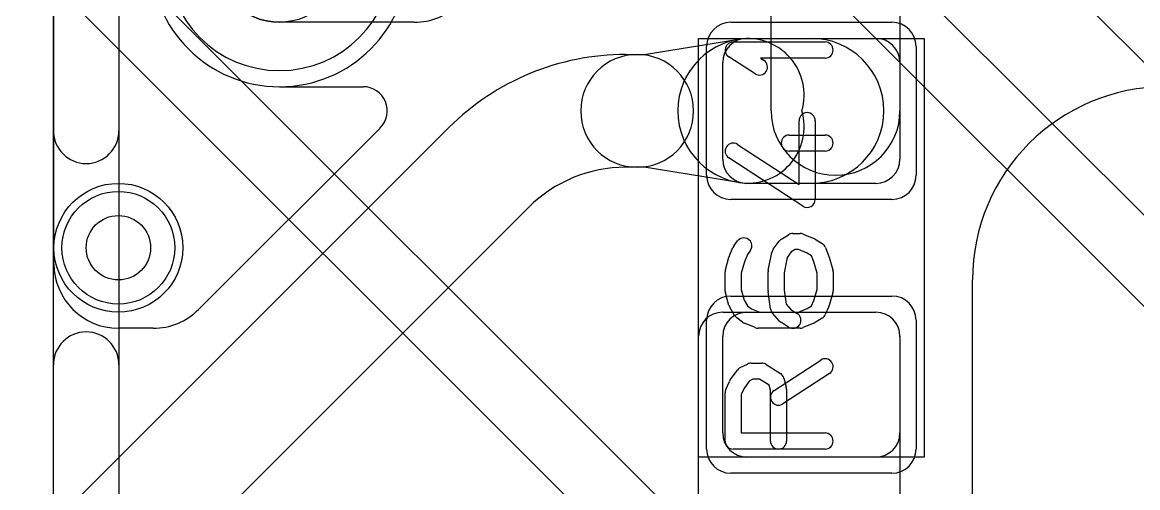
# Model space of a CAD drawing. Extents: x -3.9 to 29.3, y -3.9 to 20.
# Drawn here: x 12.102 to 15.563, y 9.655 to 11.1 of the extents above; entities that cross this region are included whole.
import ezdxf

# ---------------------------------------------------------------- set-up
doc = ezdxf.new("R2010")
doc.units = 0
for name, color, linetype in [('Hole', 1, 'CONTINUOUS'), ('L1', 3, 'CONTINUOUS'), ('L2', 3, 'CONTINUOUS'), ('L3', 3, 'CONTINUOUS'), ('L4', 3, 'CONTINUOUS'), ('MetalMask-A', 176, 'CONTINUOUS'), ('PartsArea-A', 111, 'CONTINUOUS'), ('PartsSilk-A', 221, 'CONTINUOUS'), ('Resist-A', 2, 'CONTINUOUS'), ('Resist-B', 2, 'CONTINUOUS'), ('Silk-A', 140, 'CONTINUOUS')]:
    doc.layers.add(name, color=color, linetype=linetype)

msp = doc.modelspace()

# ---------------------------------------------------------------- linework, layer by layer
at = {"layer": 'Hole'}
msp.add_circle((12.4, 10.4), 0.1, dxfattribs=at)
at = {"layer": 'L1'}
for p, q in [((12.20004, 10.35), (12.20004, 13.20004)), ((14.425, 10.825), (14.425, 11.575)), ((14.825, 11.575), (14.825, 10.825)), ((13.31716, 11.1), (12.9, 11.1)), ((14.03174, 11), (14.32499, 11.04715)), ((14.35, 11.05), (14.75, 11.05)), ((14.36071, 11.05), (14.55, 11.05)), ((13.97353, 11), (14.00962, 11)), ((14.00962, 11), (14.03174, 11)), ((14.275, 10.675), (14.275, 10.975)), ((14.825, 10.975), (14.825, 10.675)), ((12.9, 10.89996), (13.15921, 10.89996)), ((11.85199, 9.19948), (13.42551, 10.77301)), ((13.21174, 10.77142), (12.6489, 10.20858)), ((14.00962, 10.65), (13.97353, 10.65)), ((14.03174, 10.65), (14.00962, 10.65)), ((14.32499, 10.60285), (14.03174, 10.65)), ((14.75, 10.6), (14.35, 10.6)), ((14.55, 10.6), (14.36071, 10.6)), ((13.673, 10.52552), (12.09948, 8.952)), ((15.05, 8.95), (15.05, 10.3)), ((14.27497, 10.2), (14.75003, 10.2)), ((14.35, 10.2), (14.75, 10.2)), ((12.50748, 10.15), (12.40004, 10.15)), ((14.2, 9.05), (14.2, 10.12503)), ((14.275, 9.825), (14.275, 10.125)), ((14.825, 10.12503), (14.825, 9.05)), ((14.825, 10.125), (14.825, 9.825)), ((14.75, 9.75), (14.35, 9.75))]:
    msp.add_line(p, q, dxfattribs=at)
for centre in [(12.9, 11.3), (12.4, 10.4)]:
    msp.add_circle(centre, 0.2, dxfattribs=at)
for centre, radius, start, end in [((12.9, 11.3), 0.40004, 180, -90), ((12.9, 11.3), 0.2, 180, -90), ((13.31716, 11.3), 0.2, -90, -45), ((14.36071, 10.825), 0.225, 90, -90), ((14.35, 10.975), 0.075, 90, 180), ((14.35277, 10.87437), 0.175, -16.38658, 99.13401), ((14.55, 10.825), 0.225, -90, 90), ((14.75, 10.975), 0.075, 0, 90), ((13.97352, 10.225), 0.775, 89.99926, 135), ((14.00962, 10.825), 0.175, 90, -90), ((14.00962, 10.825), 0.175, -90, 90), ((13.15921, 10.82496), 0.075, -44.94058, 90), ((15.65, 10.3), 0.6, 90, 180), ((14.35277, 10.77563), 0.175, -99.13399, 16.38658), ((14.625, 10.825), 0.2, 180, 0), ((13.15873, 10.82443), 0.07497, -45, -44.39475), ((14.35, 10.675), 0.075, 180, -90), ((14.75, 10.675), 0.075, -90, 0), ((13.97352, 10.225), 0.425, 89.99865, 135), ((12.40004, 10.35), 0.2, 180, -90), ((12.50748, 10.35), 0.2, -90, -45), ((14.27497, 10.12503), 0.07497, 90, 180), ((14.35, 10.125), 0.075, 90, 180), ((14.75, 10.125), 0.075, 0, 90), ((14.75003, 10.12503), 0.07497, 0, 90), ((14.35, 9.825), 0.075, 180, -90), ((14.75, 9.825), 0.075, -90, 0)]:
    msp.add_arc(centre, radius, start, end, dxfattribs=at)
at = {"layer": 'L2'}
msp.add_circle((12.4, 10.4), 0.2, dxfattribs=at)
msp.add_arc((12.9, 11.3), 0.40004, 180, 0, dxfattribs=at)
at = {"layer": 'L3'}
for p, q in [((12.79236, 13.76514), (21.26513, 5.29235)), ((15.90714, 10.17576), (13.07576, 13.00714)), ((12.93431, 12.86569), (15.76569, 10.03431)), ((14.38284, 9.31716), (12.21716, 11.48284)), ((12.07571, 11.34139), (14.24139, 9.17571))]:
    msp.add_line(p, q, dxfattribs=at)
for centre in [(12.9, 11.3), (12.4, 10.4)]:
    msp.add_circle(centre, 0.2, dxfattribs=at)
at = {"layer": 'L4'}
for centre in [(12.9, 11.3), (12.4, 10.4)]:
    msp.add_circle(centre, 0.2, dxfattribs=at)
msp.add_arc((12.9, 11.3), 0.35004, 180, 0, dxfattribs=at)
at = {"layer": 'MetalMask-A'}
for p, q in [((14.35, 11.05), (14.75, 11.05)), ((14.275, 10.675), (14.275, 10.975)), ((14.825, 10.975), (14.825, 10.675)), ((14.75, 10.6), (14.35, 10.6)), ((14.35, 10.2), (14.75, 10.2)), ((14.275, 9.825), (14.275, 10.125)), ((14.825, 10.125), (14.825, 9.825)), ((14.75, 9.75), (14.35, 9.75))]:
    msp.add_line(p, q, dxfattribs=at)
for centre, start, end in [((14.35, 10.975), 90, 180), ((14.75, 10.975), 0, 90), ((14.35, 10.675), 180, -90), ((14.75, 10.675), -90, 0), ((14.35, 10.125), 90, 180), ((14.75, 10.125), 0, 90), ((14.35, 9.825), 180, -90), ((14.75, 9.825), -90, 0)]:
    msp.add_arc(centre, 0.075, start, end, dxfattribs=at)
at = {"layer": 'PartsArea-A'}
for p, q in [((14.2, 9.75), (14.2, 11.05)), ((14.2, 11.05), (14.9, 11.05)), ((14.9, 11.05), (14.9, 9.75)), ((14.9, 9.75), (14.2, 9.75))]:
    msp.add_line(p, q, dxfattribs=at)
at = {"layer": 'PartsSilk-A'}
for p, q in [((12.4016, 14.5), (12.4016, 9)), ((12.1984, 9.1016), (12.1984, 14.3984)), ((14.30741, 11.03889), (14.59259, 11.03889)), ((14.3753, 10.94013), (14.29382, 10.99291)), ((14.59259, 10.98889), (14.39199, 10.98889)), ((14.39199, 10.98889), (14.40248, 10.98209)), ((14.51204, 10.59619), (14.51204, 10.79444)), ((14.56204, 10.79444), (14.56204, 10.55)), ((14.48148, 10.75), (14.59259, 10.75)), ((14.32108, 10.72093), (14.51204, 10.59619)), ((14.59259, 10.7), (14.48148, 10.7)), ((14.52337, 10.52907), (14.29374, 10.67907)), ((14.31011, 10.40729), (14.32122, 10.42118)), ((14.43176, 10.39544), (14.45028, 10.42044)), ((14.45713, 10.42676), (14.47935, 10.44064)), ((14.49259, 10.44444), (14.51481, 10.44444)), ((14.52442, 10.44252), (14.55776, 10.42864)), ((14.5614, 10.42676), (14.58362, 10.41287)), ((14.29531, 10.37317), (14.30642, 10.40095)), ((14.36026, 10.38994), (14.35147, 10.37895)), ((14.41623, 10.3299), (14.42734, 10.38546)), ((14.48764, 10.38687), (14.47527, 10.37017)), ((14.49976, 10.39444), (14.48764, 10.38687)), ((14.50981, 10.39444), (14.49976, 10.39444)), ((14.53664, 10.38327), (14.50981, 10.39444)), ((14.55019, 10.3748), (14.53664, 10.38327)), ((14.59358, 10.40095), (14.60469, 10.37317)), ((14.28337, 10.33187), (14.29448, 10.37076)), ((14.34221, 10.35579), (14.33241, 10.3215)), ((14.35147, 10.37895), (14.34221, 10.35579)), ((14.47527, 10.37017), (14.46574, 10.32252)), ((14.55779, 10.35579), (14.55019, 10.3748)), ((14.56759, 10.3215), (14.55779, 10.35579)), ((14.60552, 10.37076), (14.61663, 10.33187)), ((14.28241, 10.26667), (14.28241, 10.325)), ((14.33241, 10.3215), (14.33241, 10.27017)), ((14.41574, 10.26667), (14.41574, 10.325)), ((14.46574, 10.32252), (14.46574, 10.26842)), ((14.56759, 10.27017), (14.56759, 10.3215)), ((14.61759, 10.325), (14.61759, 10.26667)), ((14.29448, 10.22091), (14.28337, 10.2598)), ((14.33241, 10.27017), (14.34167, 10.23775)), ((14.42339, 10.21041), (14.41598, 10.26319)), ((14.46574, 10.26842), (14.47186, 10.22485)), ((14.55792, 10.23633), (14.56759, 10.27017)), ((14.61663, 10.2598), (14.60552, 10.22091)), ((14.31182, 10.19004), (14.29701, 10.21504)), ((14.34167, 10.23775), (14.35231, 10.2198)), ((14.35231, 10.2198), (14.36435, 10.21077)), ((14.36435, 10.21077), (14.39019, 10.2)), ((14.47186, 10.22485), (14.48667, 10.20818)), ((14.50981, 10.2), (14.53664, 10.21118)), ((14.53664, 10.21118), (14.55063, 10.21992)), ((14.55063, 10.21992), (14.55792, 10.23633)), ((14.60433, 10.21763), (14.59322, 10.19263)), ((14.33685, 10.16889), (14.31833, 10.18278)), ((14.39019, 10.2), (14.50981, 10.2)), ((14.45168, 10.17228), (14.42946, 10.19728)), ((14.48667, 10.20818), (14.50584, 10.1962)), ((14.58362, 10.18158), (14.5614, 10.16769)), ((14.37558, 10.15192), (14.34224, 10.16581)), ((14.51481, 10.15), (14.38519, 10.15)), ((14.47934, 10.1538), (14.45712, 10.16769)), ((14.55776, 10.16581), (14.52442, 10.15192)), ((14.32956, 10.02792), (14.35178, 10.03903)), ((14.36296, 10.04167), (14.3963, 10.04167)), ((14.40955, 10.03787), (14.45399, 10.01009)), ((14.43447, 9.95703), (14.57891, 10.05148)), ((14.2983, 9.9897), (14.32052, 10.02026)), ((14.60627, 10.00964), (14.46183, 9.91519)), ((14.28456, 9.96015), (14.29567, 9.98515)), ((14.35737, 9.98593), (14.34029, 9.96243)), ((14.36886, 9.99167), (14.35737, 9.98593)), ((14.38913, 9.99167), (14.36886, 9.99167)), ((14.41913, 9.97292), (14.38913, 9.99167)), ((14.42315, 9.95783), (14.41913, 9.97292)), ((14.4649, 9.99533), (14.47231, 9.96755)), ((14.28241, 9.8), (14.28241, 9.95)), ((14.34029, 9.96243), (14.33241, 9.9447)), ((14.33241, 9.9447), (14.33241, 9.825)), ((14.42315, 9.8), (14.42315, 9.95783)), ((14.47315, 9.96111), (14.47315, 9.8)), ((14.33241, 9.825), (14.59259, 9.825)), ((14.59259, 9.775), (14.30741, 9.775))]:
    msp.add_line(p, q, dxfattribs=at)
for centre, start, end in [((14.30741, 11.01389), 90, -122.93381), ((14.59259, 11.01389), -90, 90), ((14.38889, 10.96111), -122.93354, 57.06619), ((14.53704, 10.79444), 0, 180), ((14.48148, 10.725), 90, -90), ((14.59259, 10.725), -90, 90), ((14.30741, 10.7), 56.85026, -123.15356), ((14.53704, 10.55), -123.14974, 0), ((14.34074, 10.40556), -38.66697, 141.34522), ((14.47037, 10.40556), 121.98594, 143.47387), ((14.49259, 10.41944), 90, 121.98594), ((14.51481, 10.41944), 67.39424, 90), ((14.54815, 10.40556), 57.99462, 67.39424), ((14.32963, 10.39167), 141.33303, 158.2071), ((14.45185, 10.38056), 143.47387, 168.69456), ((14.57037, 10.39167), 21.7929, 57.99462), ((14.31852, 10.36389), 158.2071, 164.05146), ((14.58148, 10.36389), 15.94854, 21.7929), ((14.30741, 10.325), 164.05146, 180), ((14.44074, 10.325), 168.69456, 180), ((14.59259, 10.325), 0, 15.94854), ((14.30741, 10.26667), 180, -164.05146), ((14.44074, 10.26667), 180, -171.99953), ((14.59259, 10.26667), -15.94854, 0), ((14.31852, 10.22778), -164.05146, -149.36248), ((14.44815, 10.21389), -171.99953, -138.37217), ((14.58148, 10.22778), -23.95086, -15.94854), ((14.33333, 10.20278), -149.36248, -126.8699), ((14.49259, 10.175), -122.00538, 57.98998), ((14.57037, 10.20278), -57.99462, -23.95086), ((14.35185, 10.18889), -126.8699, -112.60576), ((14.38519, 10.175), -112.60576, -90), ((14.47037, 10.18889), -138.37217, -122.00538), ((14.51481, 10.175), -90, -67.39424), ((14.54815, 10.18889), -67.39424, -57.99462), ((14.36296, 10.01667), 90, 116.56505), ((14.3963, 10.01667), 57.99462, 90), ((14.59259, 10.03056), -56.81854, 123.18086), ((14.34074, 10.00556), 116.56505, 143.97932), ((14.44074, 9.98889), 14.92551, 57.98998), ((14.31852, 9.975), 143.98274, 156.03964), ((14.44815, 9.96111), 0, 14.93527), ((14.30741, 9.95), 156.04915, 180), ((14.44815, 9.93611), 123.18146, -56.81914), ((14.30741, 9.8), 180, -90), ((14.44815, 9.8), 180, 0), ((14.59259, 9.8), -90, 90)]:
    msp.add_arc(centre, 0.025, start, end, dxfattribs=at)
at = {"layer": 'Resist-A'}
for p, q in [((14.3, 11.1), (14.8, 11.1)), ((14.225, 10.625), (14.225, 11.025)), ((14.875, 11.025), (14.875, 10.625)), ((14.8, 10.55), (14.3, 10.55)), ((14.3, 10.25), (14.8, 10.25)), ((14.225, 9.775), (14.225, 10.175)), ((14.875, 10.175), (14.875, 9.775)), ((14.8, 9.7), (14.3, 9.7))]:
    msp.add_line(p, q, dxfattribs=at)
msp.add_circle((12.4, 10.4), 0.175, dxfattribs=at)
for centre, start, end in [((14.3, 11.025), 90, 180), ((14.8, 11.025), 0, 90), ((14.3, 10.625), 180, -90), ((14.8, 10.625), -90, 0), ((14.3, 10.175), 90, 180), ((14.8, 10.175), 0, 90), ((14.3, 9.775), 180, -90), ((14.8, 9.775), -90, 0)]:
    msp.add_arc(centre, 0.075, start, end, dxfattribs=at)
at = {"layer": 'Resist-B'}
msp.add_circle((12.4, 10.4), 0.175, dxfattribs=at)
at = {"layer": 'Silk-A'}
for p, q in [((12.1984, 10.76308), (12.1984, 13.42234)), ((12.4016, 13.42234), (12.4016, 10.76308)), ((12.1984, 9.1016), (12.1984, 10.03692)), ((12.4016, 10.03692), (12.4016, 9))]:
    msp.add_line(p, q, dxfattribs=at)
for centre, start, end in [((12.3, 10.76308), 180, 0), ((12.3, 10.03692), 0, 180)]:
    msp.add_arc(centre, 0.1016, start, end, dxfattribs=at)

doc.saveas('drawing.dxf')
